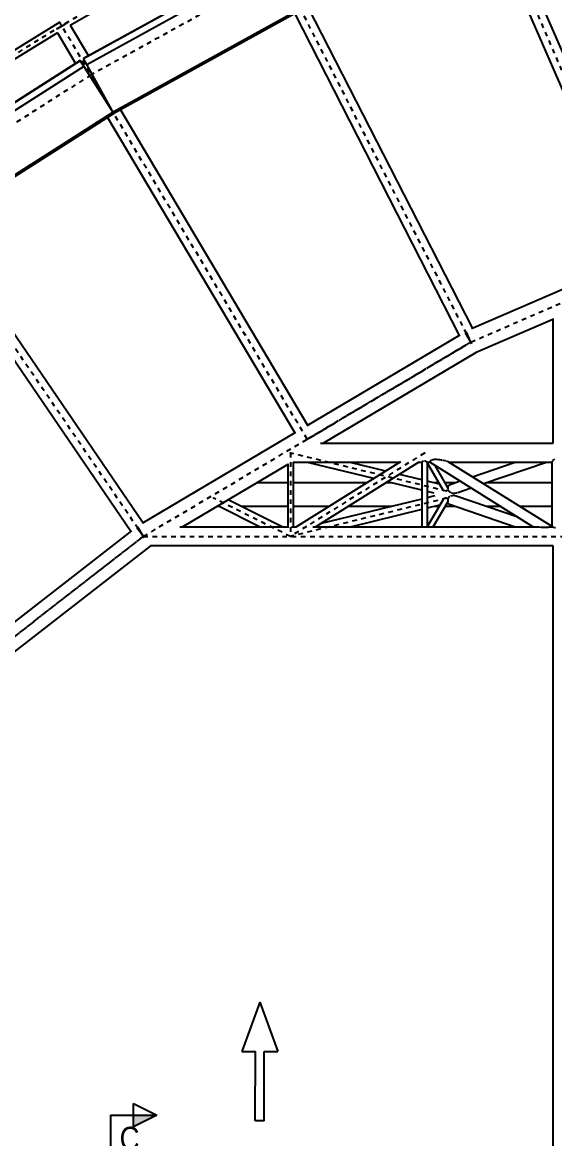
# Model space of a CAD drawing. Header units: millimetres. Extents: x 149919 to 150445, y 136651 to 136866.
# Drawn here: x 150231.21 to 150242.7, y 136826.68 to 136850.77 of the extents above; entities that cross this region are included whole.
import ezdxf

# ---------------------------------------------------------------- set-up
doc = ezdxf.new("R2010")
doc.units = ezdxf.units.MM
doc.header["$LTSCALE"] = 0.25
doc.linetypes.add('CENTER', pattern=[50.8, 31.75, -6.35, 6.35, -6.35])
doc.linetypes.add('XKITLINE00', pattern=[0])
doc.styles.add('ARIAL', font='arial.ttf')

# ---------------------------------------------------------------- blocks, each defined once
blk = doc.blocks.new('çatıı')
at = {"color": 8, "linetype": 'CENTER'}
for p, q in [((10287.3, 19514.3), (9874.3, 20466.8)), ((10287.3, 19514.3), (9923.4, 20353.4)), ((9907.7, 19349.7), (9441.1, 20262.4)), ((9231.1, 20150.8), (9024.6, 20032.7)), ((9497.3, 20152.4), (9087.7, 19926.4)), ((9907.7, 19349.7), (9497.3, 20152.4)), ((9135.5, 19845.9), (9540, 20068.9)), ((9024.6, 20032.7), (8822, 19908.1)), ((9554.3, 19140), (9024.6, 20032.7)), ((9087.7, 19926.4), (8693, 19675.2)), ((9554.3, 19140), (9087.7, 19926.4)), ((8745.8, 19597.7), (9135.5, 19845.9)), ((9200.9, 18930.3), (8623.4, 19777.2)), ((9200.9, 18930.3), (8693, 19675.2)), ((9907.7, 19349.7), (10666.9, 19679)), ((9907.7, 19349.7), (10666.9, 19679)), ((9907.7, 19349.7), (10287.3, 19514.3)), ((9200.9, 18930.3), (9907.7, 19349.7)), ((9200.9, 18930.3), (9907.7, 19349.7)), ((9554.3, 19140), (9907.7, 19349.7)), ((9200.9, 18930.3), (9554.3, 19140)), ((9855.7, 19027.8), (9518.2, 19110.3)), ((9807.3, 19110.3), (9518.2, 18930.3)), ((9518.2, 19110.3), (9518.2, 18930.3)), ((9518.2, 18930.3), (9352.5, 19012.8)), ((9855.7, 19012.8), (9518.2, 18930.3)), ((8555.1, 18427.9), (9200.9, 18930.3)), ((8555.1, 18427.9), (9200.9, 18930.3)), ((8878, 18679.1), (9200.9, 18930.3)), ((9200.8, 18930.3), (10454.1, 18930.3))]:
    blk.add_line(p, q, dxfattribs=at)
at = {"color": 8, "linetype": 'XKITLINE00'}
for p, q in [((9977.1, 20270.3), (10292, 19544.1)), ((9947.4, 20257.5), (10262.4, 19531.2)), ((9476.2, 20184.6), (9071.7, 19961.5)), ((9476.4, 20184.2), (9071.9, 19961.1)), ((9483.3, 20171.6), (9078.9, 19948.5)), ((9235.1, 20143.4), (9042.9, 20033.4)), ((9556.1, 20072.8), (9910.9, 19378.8)), ((9556.1, 20072.8), (9910.9, 19378.8)), ((9540, 20068.9), (9135.5, 19845.9)), ((9541.3, 20066), (9137.2, 19843.1)), ((9541.5, 20065.9), (9137.2, 19843)), ((9527.4, 20058.2), (9882.2, 19364.1)), ((9527.4, 20058.1), (9882.2, 19364.1)), ((9020.4, 20039.9), (8817.5, 19915.2)), ((9013.4, 20025.3), (9013.1, 20025.2)), ((9015.2, 20026.2), (9013.4, 20025.3)), ((9013.8, 20025.6), (9013.6, 20025.5)), ((9015.5, 20026.4), (9013.8, 20025.6)), ((9017.4, 20027.4), (9015.2, 20026.2)), ((9017.6, 20027.5), (9015.5, 20026.4)), ((9019.8, 20028.7), (9017.4, 20027.4)), ((9020, 20028.8), (9017.6, 20027.5)), ((9022.4, 20030.2), (9019.8, 20028.7)), ((9022.5, 20030.3), (9020, 20028.8)), ((9025.1, 20031.8), (9020.4, 20039.9)), ((9025.1, 20031.8), (9020.4, 20039.9)), ((9025.2, 20031.8), (9022.4, 20030.2)), ((9025.1, 20031.8), (9022.5, 20030.3)), ((9027.7, 20033.4), (9025.1, 20031.8)), ((9027.9, 20033.4), (9025.2, 20031.8)), ((9030.2, 20034.9), (9027.7, 20033.4)), ((9030.4, 20035), (9027.9, 20033.4)), ((9032.5, 20036.4), (9030.2, 20034.9)), ((9032.8, 20036.5), (9030.4, 20035)), ((9034.5, 20037.7), (9032.5, 20036.4)), ((9034.8, 20037.9), (9032.8, 20036.5)), ((9036.1, 20038.8), (9034.5, 20037.7)), ((9036.5, 20039), (9034.8, 20037.9)), ((9036.2, 20038.9), (9036.1, 20038.8)), ((9036.7, 20039.2), (9036.5, 20039)), ((9043, 20033.5), (9082.2, 19967.3)), ((9015.2, 20017), (8826.5, 19901)), ((9015.2, 20017), (9054.4, 19950.8)), ((9064.5, 19957.3), (8674.9, 19709.2)), ((9064.8, 19956.9), (8675.1, 19708.8)), ((9137.2, 19843.1), (9064.5, 19957.3)), ((9137, 19843), (9071.7, 19961.5)), ((9072.5, 19944.8), (8682.8, 19696.6)), ((9135.5, 19845.9), (8745.8, 19597.7)), ((9137, 19843), (8747.7, 19595.1)), ((9137.2, 19843), (8747.7, 19594.9)), ((9123.6, 19834.3), (9527.5, 19153.6)), ((9123.6, 19834.3), (9527.4, 19153.6)), ((9151.3, 19850.7), (9555.2, 19170.1)), ((9151.4, 19850.8), (9555.2, 19170.1)), ((8761.3, 19603.6), (9200.5, 18959.6)), ((8734.7, 19585.4), (9173.8, 18941.4)), ((10264.2, 19532), (9909.2, 19378.1)), ((10084.3, 19398.6), (9919.2, 19327)), ((10084.3, 19400.4), (10084.2, 19130.6)), ((9883.7, 19365), (9553.6, 19169.1)), ((9909.7, 19346.3), (9895.7, 19369.9)), ((9909.2, 19346.1), (9898.3, 19371.3)), ((9905.7, 19354.1), (9905.2, 19353.8)), ((9905.8, 19354), (9905.3, 19353.7)), ((9919.2, 19327), (9588.1, 19130.6)), ((9529.1, 19154.6), (9198.9, 18958.7)), ((10084.7, 19130.6), (9583, 19130.6)), ((9512.5, 19085.7), (9284.8, 18950.6)), ((9512.5, 19087.1), (9512.5, 18950.6)), ((9523.9, 19090.4), (9523.9, 18950.6)), ((9754, 19090), (9523.9, 19090)), ((9755.9, 19091.1), (9530.2, 18950.6)), ((9698, 19055.1), (9555.3, 19090)), ((9795.7, 19090.2), (9571.4, 18950.6)), ((9723.9, 19071.2), (9647.1, 19090)), ((9801.6, 19090), (9795.3, 19090)), ((9801.8, 19091.1), (9801.6, 19090.7)), ((9801.6, 19090.7), (9801.6, 18950.6)), ((9802.4, 19091.6), (9801.9, 19091.3)), ((9802.7, 19091.8), (9802.4, 19091.6)), ((9803.9, 19092.3), (9802.7, 19091.8)), ((9805.2, 19092.6), (9803.9, 19092.3)), ((9809, 19092.4), (9807.8, 19092.6)), ((9810.6, 19091.9), (9809, 19092.4)), ((9811.2, 19091.6), (9810.6, 19091.9)), ((9811.9, 19091.3), (9811.2, 19091.6)), ((9812, 19091.3), (9811.9, 19091.3)), ((9812.7, 19090.8), (9812.2, 19091.1)), ((9812.7, 19090.8), (9812.9, 19090.5)), ((9813, 19090.4), (9812.9, 19090.5)), ((9813, 19090.4), (9813, 18950.6)), ((9819.2, 19090), (9813, 19090)), ((9813, 19089.3), (9847.3, 19030.8)), ((9818.8, 19091.6), (9818.4, 19091.4)), ((9818.4, 19091.4), (9818.4, 19091.3)), ((9818.4, 19091.1), (9818.4, 19090.6)), ((9818.6, 19090.5), (9818.4, 19090.6)), ((9818.8, 19090.3), (9818.6, 19090.5)), ((9819, 19092.3), (9818.8, 19091.6)), ((9818.9, 19090.2), (9818.8, 19090.3)), ((10043.1, 18950.6), (9818.9, 19090.2)), ((9819.3, 19092.6), (9819, 19092.3)), ((9820.4, 19093.3), (9819.7, 19092.8)), ((9822.4, 19094.5), (9820.4, 19093.4)), ((9820.4, 19093.4), (9820.4, 19093.3)), ((9822.4, 19094.5), (9822.4, 19094.5)), ((9825.3, 19095.4), (9823.4, 19094.8)), ((9826.1, 19095.5), (9825.3, 19095.4)), ((9828.8, 19096), (9826.1, 19095.5)), ((9833.2, 19096.2), (9828.8, 19096)), ((9829.6, 19083.5), (9857.5, 19035.9)), ((9838.1, 19095.9), (9833.2, 19096.2)), ((9840.7, 19095.5), (9838.1, 19095.9)), ((9843.4, 19095.2), (9840.7, 19095.5)), ((9845.1, 19094.8), (9843.4, 19095.2)), ((9848.4, 19094.2), (9846.7, 19094.5)), ((9852, 19093.3), (9848.4, 19094.2)), ((9852.9, 19093.1), (9852, 19093.3)), ((9853.9, 19092.8), (9852.9, 19093.1)), ((9856.4, 19092), (9854.7, 19092.6)), ((9857.5, 19091.6), (9856.4, 19092)), ((9858.3, 19091.3), (9857.5, 19091.6)), ((10082.8, 18951.6), (9858.7, 19091.1)), ((10082.7, 19090), (9860.6, 19090)), ((10003.5, 19090), (9911.3, 19058.4)), ((10070.8, 19090), (9935.2, 19043.5)), ((10082.7, 19091.1), (10082.7, 18951.7)), ((10082.7, 19091.1), (10082.7, 19091.1)), ((10082.9, 19091.6), (10082.8, 19091.3)), ((10083.1, 19092.2), (10082.9, 19091.6)), ((10083.3, 19092.6), (10083.1, 19092.2)), ((10083.9, 19093.3), (10083.5, 19092.8)), ((10084.1, 19093.7), (10083.9, 19093.3)), ((10085, 19094.5), (10084.1, 19093.7)), ((10085.7, 19095.3), (10085.3, 19094.8)), ((10086, 19095.5), (10085.7, 19095.3)), ((10087.9, 19096.9), (10086, 19095.5)), ((10088.1, 19097), (10087.9, 19096.9)), ((9801.6, 19052.2), (9753.6, 19064)), ((9512.5, 19045.7), (9445, 19045.7)), ((9682.9, 19045.7), (9523.9, 19045.7)), ((9736.6, 19045.7), (9724.2, 19045.7)), ((9801.6, 19029.8), (9727.7, 19047.8)), ((9840.3, 19042.8), (9813, 19049.4)), ((9838.6, 19045.7), (9828.3, 19045.7)), ((9874.2, 19045.7), (9851.8, 19045.7)), ((9857.6, 19036.9), (9857.5, 19035.9)), ((9857.5, 19035.9), (9857.6, 19035.6)), ((9857.7, 19037.1), (9857.6, 19036.9)), ((9857.6, 19035.6), (9857.8, 19035)), ((9858, 19038), (9857.7, 19037.1)), ((9858.3, 19038.7), (9858.2, 19038.5)), ((9859.3, 19039.9), (9858.3, 19038.7)), ((9859.6, 19040.2), (9859.3, 19039.9)), ((9860.3, 19040.6), (9859.6, 19040.2)), ((9861.3, 19041.2), (9861, 19041)), ((9884.6, 19049.2), (9861.3, 19041.2)), ((10082.7, 19045.7), (9941.6, 19045.7)), ((9828.1, 19023.3), (9813, 19027)), ((9830, 19017.8), (9813, 19013.6)), ((9847.3, 19030.8), (9847.6, 19030.4)), ((9847.6, 19030.4), (9848.3, 19029.5)), ((9848.6, 19011.6), (9848, 19010.8)), ((9849.8, 19028.6), (9848.3, 19029.5)), ((9849.4, 19012.2), (9848.6, 19011.6)), ((9850, 19028.5), (9849.8, 19028.6)), ((9851.6, 19013), (9850.9, 19012.8)), ((9853.4, 19013), (9851.6, 19013)), ((9854, 19012.8), (9853.4, 19013)), ((9854.9, 19028.8), (9854, 19028.5)), ((9856.3, 19029.9), (9854.9, 19028.8)), ((9856.6, 19011.4), (9855.5, 19012.2)), ((9856.7, 19030.4), (9856.3, 19029.9)), ((9856.6, 19011.4), (9857, 19010.8)), ((9857.4, 19031.3), (9856.7, 19030.4)), ((9857.5, 19031.6), (9857.4, 19031.3)), ((9858.1, 19011.9), (9857.6, 19010.9)), ((9857.8, 19032.4), (9857.7, 19032.1)), ((9857.8, 19034.9), (9857.9, 19034.6)), ((9857.9, 19032.6), (9857.8, 19032.4)), ((9857.8, 19032.4), (9857.9, 19032.1)), ((9857.9, 19034.6), (9857.9, 19033.5)), ((9857.9, 19033.5), (9857.9, 19032.9)), ((9857.9, 19032.9), (9857.9, 19032.8)), ((9858.3, 19012.2), (9858.1, 19011.9)), ((9858.2, 19031.5), (9858.6, 19030.5)), ((9858.6, 19030.5), (9858.7, 19030.3)), ((9858.7, 19030.3), (9859.9, 19028.5)), ((9859.7, 19014), (9858.8, 19012.8)), ((9860.6, 19014.7), (9859.7, 19014)), ((9861.8, 19026.6), (9860.5, 19027.8)), ((9861.7, 19015.7), (9860.6, 19014.7)), ((9862.3, 19016), (9861.7, 19015.7)), ((9861.8, 19026.6), (9861.9, 19026.5)), ((9864.1, 19024.9), (9861.9, 19026.5)), ((9864.2, 19017.1), (9863.5, 19016.7)), ((9864.6, 19024.6), (9864.1, 19024.9)), ((9867, 19017.9), (9864.2, 19017.1)), ((9866.8, 19023.7), (9866.2, 19024)), ((9869.8, 19023), (9866.8, 19023.7)), ((9870, 19018.3), (9867, 19017.9)), ((9873, 19022.9), (9869.8, 19023)), ((9873, 19018.1), (9870, 19018.3)), ((9876.2, 19023.4), (9873, 19022.9)), ((9876, 19017.4), (9873, 19018.1)), ((10009.1, 18971.8), (9876, 19017.4)), ((9878.1, 19024), (9876.2, 19023.4)), ((9908.5, 19034.4), (9879.2, 19024.3)), ((9363.9, 18994.9), (9359.4, 18994.9)), ((9452.9, 18950.6), (9361.5, 18996.1)), ((9502, 18950.6), (9383.9, 19009.4)), ((9512.5, 18994.9), (9413, 18994.9)), ((9601.3, 18994.9), (9523.9, 18994.9)), ((9801.6, 19010.8), (9582, 18957.1)), ((9736.3, 18994.9), (9642.6, 18994.9)), ((9801.6, 18988.3), (9647.3, 18950.6)), ((9847.5, 19010.2), (9813, 18951.2)), ((9840.3, 18997.7), (9813, 18991.1)), ((9857.7, 19004.9), (9825.8, 18950.6)), ((9838.6, 18994.9), (9828.6, 18994.9)), ((9848, 19010.8), (9847.6, 19010.3)), ((9874.1, 18994.9), (9851.8, 18994.9)), ((9856.8, 19003.4), (9856.8, 19003.3)), ((9856.8, 19003.3), (9857.2, 19002.6)), ((9857, 19010.8), (9857.3, 19010.5)), ((9857.3, 19010.5), (9857.6, 19009.9)), ((9857.6, 19010.9), (9857.4, 19010.4)), ((9857.5, 19002.1), (9857.8, 19001.6)), ((9857.6, 19009.9), (9857.6, 19009.8)), ((9857.6, 19009.8), (9858, 19008)), ((9858, 19006.3), (9857.7, 19005.1)), ((9857.7, 19005.1), (9857.7, 19004.9)), ((9858.3, 19001.2), (9857.8, 19001.6)), ((9858, 19008), (9858, 19007.2)), ((9858, 19007.2), (9858, 19006.3)), ((9859.2, 19000.3), (9858.3, 19001.2)), ((9859.8, 19000), (9859.2, 19000.3)), ((9861.2, 18999.3), (9860.6, 18999.6)), ((10003.4, 18950.6), (9861.2, 18999.3)), ((9972, 18994.9), (9941.7, 18994.9)), ((10082.7, 18994.9), (10013.3, 18994.9)), ((9175.3, 18942.6), (8873.6, 18707.9)), ((9203.3, 18927.2), (9186.5, 18948.9)), ((9202.9, 18926.9), (9188.9, 18950.6)), ((9514.5, 18950.6), (9279.6, 18950.6)), ((9530.5, 18950.6), (9520.7, 18950.6)), ((9803.5, 18950.6), (9566.4, 18950.6)), ((9805.5, 18950.5), (9803.9, 18950.5)), ((9803.9, 18950.5), (9803.9, 18950.5)), ((9807.3, 18950.5), (9805.5, 18950.5)), ((9809, 18950.5), (9807.3, 18950.5)), ((9809.3, 18950.5), (9809, 18950.5)), ((10046.4, 18950.6), (9809.7, 18950.6)), ((10046.8, 18950.5), (10046.7, 18950.5)), ((10049.7, 18950.5), (10046.8, 18950.5)), ((10050, 18950.5), (10049.7, 18950.5)), ((10052, 18950.3), (10050, 18950.5)), ((10054.3, 18950.1), (10053.2, 18950.2)), ((10059, 18949.8), (10054.3, 18950.1)), ((10060.1, 18949.8), (10059, 18949.8)), ((10064.1, 18949.5), (10060.1, 18949.8)), ((10068.9, 18949.4), (10064.1, 18949.5)), ((10073.1, 18949.6), (10068.9, 18949.4)), ((10074.7, 18949.8), (10073.1, 18949.6)), ((10076.7, 18949.9), (10074.7, 18949.8)), ((10079.7, 18950.2), (10076.7, 18949.9)), ((10081.3, 18950.5), (10080.2, 18950.3)), ((10081.9, 18950.5), (10081.3, 18950.5)), ((10083.2, 18950.5), (10081.9, 18950.5)), ((10082.8, 18951.6), (10082.7, 18951.7)), ((10082.8, 18951.6), (10082.7, 18951.7)), ((10082.8, 18951.6), (10083.1, 18950.8)), ((10083.1, 18950.8), (10083.2, 18950.5)), ((10083.9, 18950.5), (10083.2, 18950.5)), ((10084.1, 18950.4), (10083.9, 18950.5)), ((10084.3, 18950.3), (10084.1, 18950.4)), ((10085.7, 18949.8), (10084.6, 18950.2)), ((10086, 18949.8), (10085.7, 18949.8)), ((10087, 18949.4), (10086, 18949.8)), ((10087.9, 18949.1), (10087.5, 18949.2)), ((10090.5, 18948.5), (10087.9, 18949.1)), ((9198, 18934.2), (9197.9, 18934.2)), ((9198, 18935.2), (9198, 18934.1)), ((9215.2, 18909.3), (8571.9, 18408.9)), ((9216.3, 18910), (9215.2, 18909.3)), ((10084.2, 18910), (9216, 18910)), ((10084.2, 18911), (10084.2, 17490.6))]:
    blk.add_line(p, q, dxfattribs=at)
at = {"color": 1}
for p, q in [((9452.3, 17925.1), (9413.2, 17818.6)), ((9452.3, 17925.1), (9491.1, 17818.5)), ((9413.2, 17818.6), (9442.5, 17818.5)), ((9442.3, 17668.9), (9442.5, 17818.5)), ((9461.6, 17668.8), (9461.8, 17818.5)), ((9461.8, 17818.5), (9491.1, 17818.5)), ((9461.6, 17668.8), (9442.3, 17668.9))]:
    blk.add_line(p, q, dxfattribs=at)
at = {"color": 30, "linetype": 'XKITLINE00'}
for p, q in [((9179.6, 17656.1), (9179.6, 17706.1)), ((9179.6, 17706.1), (9229.6, 17681.1)), ((9229.6, 17681.1), (9179.6, 17656.1))]:
    blk.add_line(p, q, dxfattribs=at)
at = {"color": 2, "linetype": 'XKITLINE00'}
for q in [(9129.6, 17581.1), (9229.6, 17681.1)]:
    blk.add_line((9129.6, 17681.1), q, dxfattribs=at)
at = {"color": 8, "linetype": 'XKITLINE00'}
for centre in [(9024.6, 20032.7), (9024.6, 20032.7), (9024.6, 20032.7), (9087.7, 19926.4), (9087.7, 19926.4), (9087.7, 19926.4), (9135.5, 19845.9), (9135.5, 19845.9), (9907.7, 19349.7), (9907.7, 19349.7), (9907.7, 19349.7), (9907.7, 19349.7), (9907.7, 19349.7), (9907.7, 19349.7), (9907.7, 19349.7), (9907.7, 19349.7), (9907.7, 19349.7), (9554.3, 19140), (9554.3, 19140), (9554.3, 19140), (9554.3, 19140), (9554.3, 19140), (9518.2, 19110.3), (9518.2, 19110.3), (9807.3, 19110.3), (9352.5, 19012.8), (9855.7, 19027.8), (9855.7, 19012.8), (9200.9, 18930.3), (9200.9, 18930.3), (9200.9, 18930.3), (9200.9, 18930.3), (9200.9, 18930.3), (9200.9, 18930.3), (9200.9, 18930.3), (9200.9, 18930.3), (9200.9, 18930.3), (9200.8, 18930.3), (9518.2, 18930.3), (9518.2, 18930.3), (9518.2, 18930.3), (9518.2, 18930.3)]:
    blk.add_circle(centre, 0.05, dxfattribs=at)
at = {"color": 30, "linetype": 'Continuous'}
blk.add_solid([(9179.6, 17681.1), (9229.6, 17681.1), (9179.6, 17681.1), (9179.6, 17656.1)], dxfattribs=at)
at = {"color": 116, "true_color": 0x136734, "style": 'ARIAL', "width": 0.85}
blk.add_text('C', height=50, dxfattribs=at).set_placement((9149.6, 17606.1))

msp = doc.modelspace()

# ---------------------------------------------------------------- block references
at = {"xscale": 0.009999943142843078, "yscale": 0.009999943142843078, "zscale": 0.009999943142843078}
msp.add_blockref('çatıı', (150141.814, 136650.373), dxfattribs=at)

doc.saveas('drawing.dxf')
